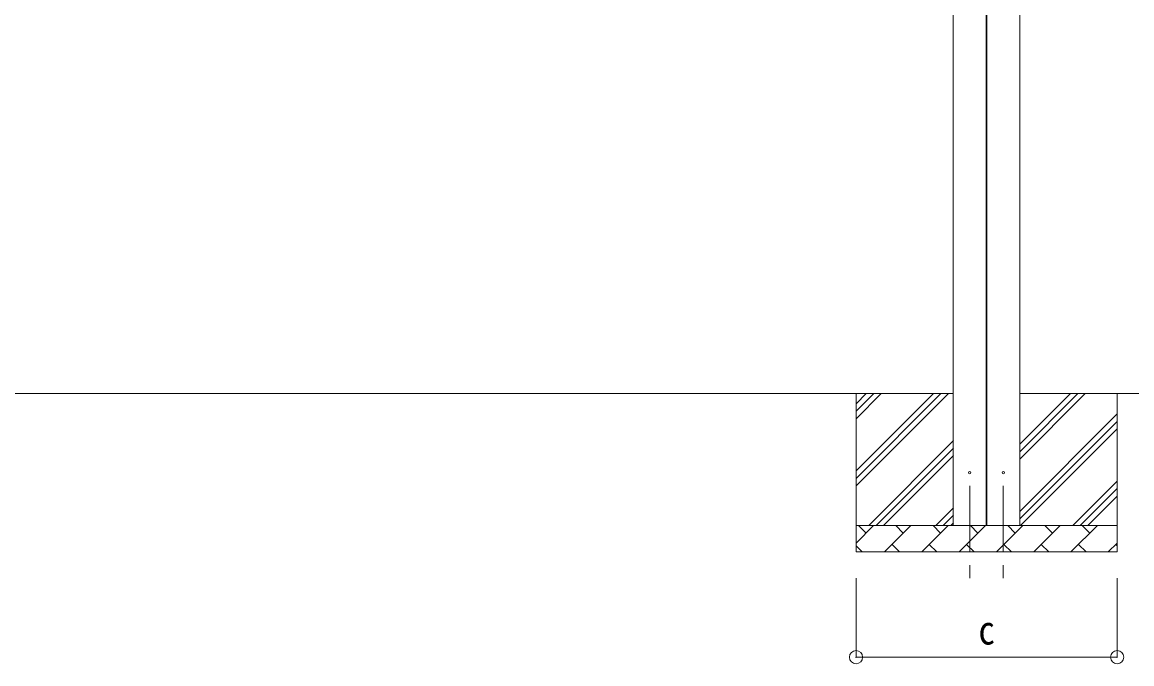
# Model space of a CAD drawing. Units: millimetres at full size, sheet at 1:50; details may follow other scales. Extents: x -14053 to 14053, y -9700 to 9700.
# Drawn here: x -9380 to -5173, y -105 to 2326 of the extents above; entities that cross this region are included whole.
import ezdxf
from ezdxf.enums import TextEntityAlignment as Align

# ---------------------------------------------------------------- set-up
doc = ezdxf.new("R2010")
doc.units = ezdxf.units.MM
doc.header["$LTSCALE"] = 50
doc.header["$PDMODE"] = 32
doc.header["$PDSIZE"] = 50
doc.linetypes.add('CHAIN1', pattern=[8, 5, -1, 1, -1])
for name, color, linetype, lineweight in [('0-2_建具', 4, 'Continuous', 9), ('0-3_階段', 7, 'CHAIN1', 9), ('0-4_設備', 7, 'Continuous', 9), ('0-8_外構', 6, 'Continuous', 9)]:
    doc.layers.add(name, color=color, linetype=linetype, lineweight=lineweight)
doc.styles.add('ＭＳ ゴシック', font='')
doc.styles.get('ＭＳ ゴシック').set_extended_font_data('MS Gothic')

msp = doc.modelspace()

# ---------------------------------------------------------------- linework, layer by layer
at = {"layer": '0-2_建具'}
for p, q in [((-5850.46, 418.53), (-5850.46, 3273.33)), ((-5725.46, 3270.58), (-5725.46, 418.53)), ((-5723.46, 418.53), (-5723.46, 3270.58)), ((-5598.46, 3273.33), (-5598.46, 418.53))]:
    msp.add_line(p, q, dxfattribs=at)
for centre in [(-5787.96, 618.53), (-5660.96, 618.53)]:
    msp.add_circle(centre, 4.5, dxfattribs=at)
at = {"layer": '0-3_階段'}
for p, q in [((-5787.96, 568.53), (-5787.96, 204.12)), ((-5660.96, 568.53), (-5660.96, 204.12))]:
    msp.add_line(p, q, dxfattribs=at)
at = {"layer": '0-4_設備'}
for p, q in [((-5850.46, 918.53), (-10998.46, 918.53)), ((-6218.96, 918.53), (-6218.96, 318.53)), ((-6218.96, 568.48), (-5868.91, 918.53)), ((-6218.96, 596.77), (-5897.19, 918.53)), ((-6218.96, 625.05), (-5925.48, 918.53)), ((-6218.96, 823.04), (-6123.47, 918.53)), ((-6218.96, 851.33), (-6151.75, 918.53)), ((-6218.96, 879.61), (-6180.04, 918.53)), ((-5598.46, 669.87), (-5349.79, 918.53)), ((-5598.46, 726.44), (-5406.36, 918.53)), ((-5598.46, 698.15), (-5378.08, 918.53)), ((-2850.46, 918.53), (-5598.46, 918.53)), ((-5228.96, 918.53), (-5228.96, 318.53)), ((-5598.46, 471.88), (-5228.96, 841.38)), ((-5598.46, 443.59), (-5228.96, 813.09)), ((-5595.23, 418.53), (-5228.96, 784.81)), ((-6170.92, 418.53), (-5849.46, 739.99)), ((-6142.63, 418.53), (-5849.46, 711.71)), ((-6114.35, 418.53), (-5849.46, 683.43)), ((-5397.24, 418.53), (-5228.96, 586.82)), ((-5368.96, 418.53), (-5228.96, 558.53)), ((-5340.67, 418.53), (-5228.96, 530.25)), ((-5916.36, 418.53), (-5849.46, 485.44)), ((-5888.08, 418.53), (-5849.46, 457.15)), ((-5859.79, 418.53), (-5849.46, 428.87)), ((-6218.96, 418.53), (-5228.96, 418.53)), ((-6218.96, 352.06), (-6152.49, 418.53)), ((-6181.04, 389.98), (-6209.59, 418.53)), ((-6111.07, 318.53), (-6011.07, 418.53)), ((-6039.62, 389.98), (-6068.17, 418.53)), ((-5969.64, 318.53), (-5869.64, 418.53)), ((-5898.2, 389.98), (-5926.75, 418.53)), ((-5828.22, 318.53), (-5728.22, 418.53)), ((-5756.78, 389.98), (-5785.33, 418.53)), ((-5686.8, 318.53), (-5586.8, 418.53)), ((-5615.36, 389.98), (-5643.91, 418.53)), ((-5545.38, 318.53), (-5445.38, 418.53)), ((-5473.93, 389.98), (-5502.49, 418.53)), ((-5403.96, 318.53), (-5303.96, 418.53)), ((-5332.51, 389.98), (-5361.07, 418.53)), ((-6218.96, 342.11), (-6195.38, 318.53)), ((-6082.51, 347.09), (-6053.96, 318.53)), ((-5941.09, 347.09), (-5912.54, 318.53)), ((-5799.67, 347.09), (-5771.12, 318.53)), ((-5658.25, 347.09), (-5629.7, 318.53)), ((-5516.83, 347.09), (-5488.27, 318.53)), ((-5375.41, 347.09), (-5346.85, 318.53)), ((-5262.54, 318.53), (-5228.96, 352.11)), ((-5233.98, 347.09), (-5228.96, 342.06)), ((-5228.96, 318.53), (-6218.96, 318.53))]:
    msp.add_line(p, q, dxfattribs=at)
at = {"layer": '0-8_外構'}
for p, q in [((-6218.96, -80.47), (-6218.96, 219.53)), ((-5228.96, -80.47), (-5228.96, 219.53)), ((-6218.96, -80.47), (-5228.96, -80.47))]:
    msp.add_line(p, q, dxfattribs=at)
for p in [(-6218.96, -80.47), (-5228.96, -80.47)]:
    msp.add_point(p, dxfattribs=at)

# ---------------------------------------------------------------- texts
at = {"layer": '0-8_外構', "color": 7, "style": 'ＭＳ ゴシック', "width": 0.85}
msp.add_text('c', height=110, dxfattribs=at).set_placement((-5755.21, -65.47), align=Align.BOTTOM_LEFT)

doc.saveas('drawing.dxf')
